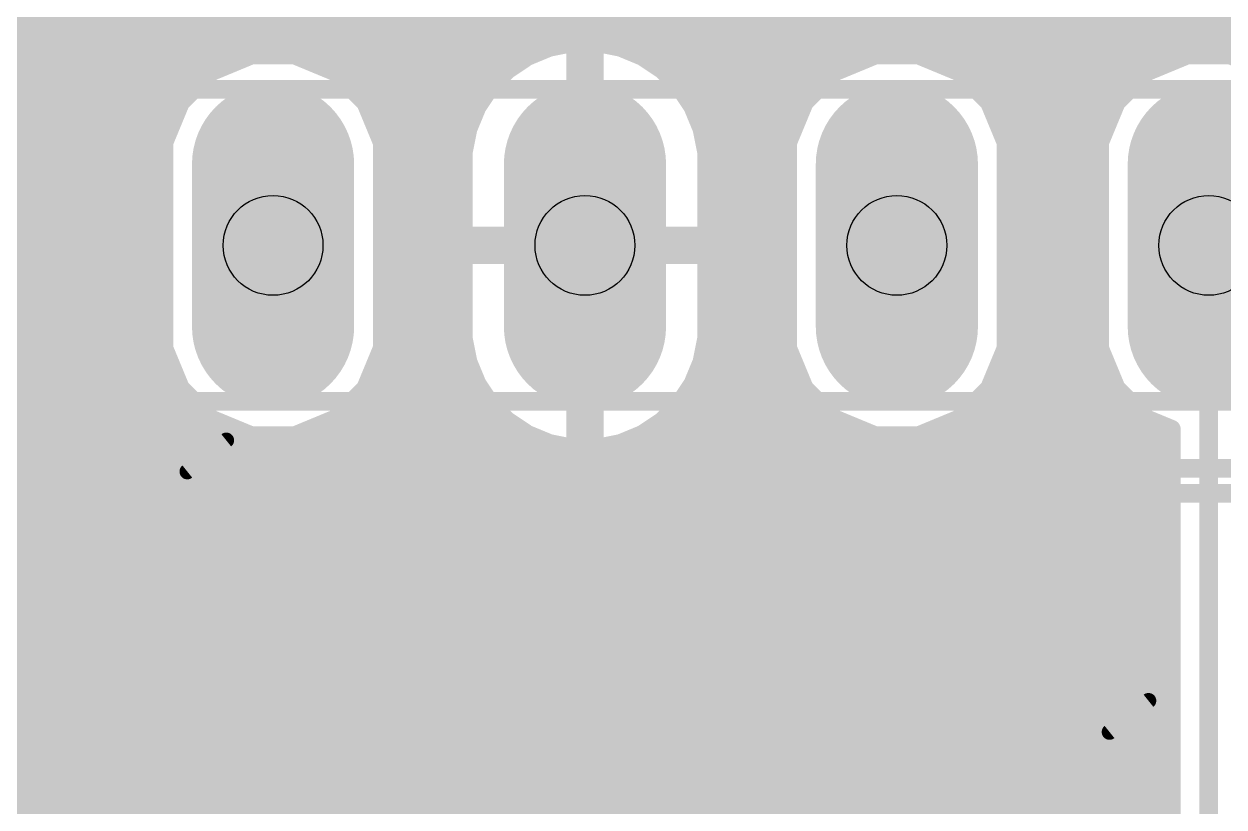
# Model space of a CAD drawing. Extents: x -0.1 to 57, y -0.1 to 41.
# Drawn here: x 7.69 to 17.46, y 6.43 to 12.8 of the extents above; entities that cross this region are included whole.
import ezdxf

# ---------------------------------------------------------------- set-up
doc = ezdxf.new("R2010")
doc.units = 0
for name, color, linetype in [('16', 175, 'CONTINUOUS'), ('17', 82, 'CONTINUOUS'), ('21', 253, 'CONTINUOUS'), ('44', 253, 'CONTINUOUS')]:
    doc.layers.add(name, color=color, linetype=linetype)

# ---------------------------------------------------------------- blocks, each defined once
blk = doc.blocks.new('LONGP100')
at = {"const_width": 1}
blk.add_lwpolyline([(-0.5, 0), (0.5, 0)], dxfattribs=at)
at = {"const_width": 0.5}
for points in [[(-0.5, 0.25, 1), (-0.5, -0.25)], [(0.5, -0.25, 1), (0.5, 0.25)]]:
    blk.add_lwpolyline(points, format="xyb", dxfattribs=at)

msp = doc.modelspace()

# ---------------------------------------------------------------- linework, layer by layer
at = {"layer": '16', "const_width": 0.1524}
for points in [[(2.8048, 12.8016), (37.3552, 12.8016)], [(2.8048, 12.6492), (12.1534, 12.6492)], [(12.1624, 12.651), (11.971, 12.6129)], [(12.1838, 12.651), (12.1624, 12.651)], [(12.1838, 11.0762), (12.1838, 12.651)], [(12.1838, 12.6492), (12.3362, 12.6492)], [(12.3576, 12.651), (12.3362, 12.651)], [(12.3362, 12.651), (12.3362, 11.0762)], [(12.5489, 12.6129), (12.3576, 12.651)], [(12.3666, 12.6492), (29.9334, 12.6492)], [(9.5432, 12.5494), (9.2164, 12.4141)], [(9.8968, 12.5494), (9.5432, 12.5494)], [(10.2236, 12.4141), (9.8968, 12.5494)], [(11.7908, 12.5383), (11.6285, 12.4298)], [(11.971, 12.6129), (11.7908, 12.5383)], [(12.7292, 12.5383), (12.5489, 12.6129)], [(12.8915, 12.4298), (12.7292, 12.5383)], [(14.6232, 12.5494), (14.2964, 12.4141)], [(14.9768, 12.5494), (14.6232, 12.5494)], [(15.3036, 12.4141), (14.9768, 12.5494)], [(17.1632, 12.5494), (16.8364, 12.4141)], [(17.5168, 12.5494), (17.1632, 12.5494)], [(17.8436, 12.4141), (17.5168, 12.5494)], [(2.8048, 12.4968), (9.4162, 12.4968)], [(10.0238, 12.4968), (11.7287, 12.4968)], [(12.1838, 12.4968), (12.3362, 12.4968)], [(12.7913, 12.4968), (14.4962, 12.4968)], [(15.1038, 12.4968), (17.0362, 12.4968)], [(2.8048, 12.3444), (9.1468, 12.3444)], [(9.2164, 12.4141), (8.9663, 12.164)], [(10.4737, 12.164), (10.2236, 12.4141)], [(10.2932, 12.3444), (11.5431, 12.3444)], [(11.6285, 12.4298), (11.4906, 12.2919)], [(12.1838, 12.3444), (12.3362, 12.3444)], [(13.0294, 12.2919), (12.8915, 12.4298)], [(12.9769, 12.3444), (14.2268, 12.3444)], [(14.2964, 12.4141), (14.0463, 12.164)], [(15.5537, 12.164), (15.3036, 12.4141)], [(15.3732, 12.3444), (16.7668, 12.3444)], [(16.8364, 12.4141), (16.5863, 12.164)], [(11.4906, 12.2919), (11.3821, 12.1296)], [(13.1379, 12.1296), (13.0294, 12.2919)], [(2.8048, 12.192), (8.9944, 12.192)], [(8.9663, 12.164), (8.831, 11.8372)], [(10.4456, 12.192), (11.4238, 12.192)], [(10.609, 11.8372), (10.4737, 12.164)], [(12.1838, 12.192), (12.3362, 12.192)], [(13.0962, 12.192), (14.0744, 12.192)], [(14.0463, 12.164), (13.911, 11.8372)], [(15.5256, 12.192), (16.6144, 12.192)], [(15.689, 11.8372), (15.5537, 12.164)], [(16.5863, 12.164), (16.451, 11.8372)], [(11.3821, 12.1296), (11.3075, 11.9493)], [(13.2125, 11.9493), (13.1379, 12.1296)], [(2.8048, 12.0396), (8.9148, 12.0396)], [(10.5252, 12.0396), (11.3449, 12.0396)], [(11.3075, 11.9493), (11.2694, 11.758)], [(12.1838, 12.0396), (12.3362, 12.0396)], [(13.1751, 12.0396), (13.9948, 12.0396)], [(13.2506, 11.758), (13.2125, 11.9493)], [(15.6052, 12.0396), (16.5348, 12.0396)], [(2.8048, 11.8872), (8.8517, 11.8872)], [(10.5883, 11.8872), (11.2951, 11.8872)], [(12.1838, 11.8872), (12.3362, 11.8872)], [(13.2249, 11.8872), (13.9317, 11.8872)], [(15.6683, 11.8872), (16.4717, 11.8872)], [(8.831, 11.8372), (8.831, 10.1628)], [(10.609, 10.1628), (10.609, 11.8372)], [(11.2694, 11.758), (11.2694, 11.0762)], [(13.2506, 11.0762), (13.2506, 11.758)], [(13.911, 11.8372), (13.911, 10.1628)], [(15.689, 10.1628), (15.689, 11.8372)], [(16.451, 11.8372), (16.451, 10.1628)], [(2.8048, 11.7348), (8.831, 11.7348)], [(10.609, 11.7348), (11.2694, 11.7348)], [(12.1838, 11.7348), (12.3362, 11.7348)], [(13.2506, 11.7348), (13.911, 11.7348)], [(15.689, 11.7348), (16.451, 11.7348)], [(2.8048, 11.5824), (8.831, 11.5824)], [(10.609, 11.5824), (11.2694, 11.5824)], [(12.1838, 11.5824), (12.3362, 11.5824)], [(13.2506, 11.5824), (13.911, 11.5824)], [(15.689, 11.5824), (16.451, 11.5824)], [(2.8048, 11.43), (8.831, 11.43)], [(10.609, 11.43), (11.2694, 11.43)], [(12.1838, 11.43), (12.3362, 11.43)], [(13.2506, 11.43), (13.911, 11.43)], [(15.689, 11.43), (16.451, 11.43)], [(2.8048, 11.2776), (8.831, 11.2776)], [(10.609, 11.2776), (11.2694, 11.2776)], [(12.1838, 11.2776), (12.3362, 11.2776)], [(13.2506, 11.2776), (13.911, 11.2776)], [(15.689, 11.2776), (16.451, 11.2776)], [(2.8048, 11.1252), (8.831, 11.1252)], [(10.609, 11.1252), (11.2694, 11.1252)], [(11.2694, 11.0762), (12.1838, 11.0762)], [(12.1838, 11.1252), (12.3362, 11.1252)], [(12.3362, 11.0762), (12.1838, 11.0762)], [(12.1838, 11.0762), (12.1838, 10.9238)], [(12.3362, 10.9238), (12.3362, 11.0762)], [(12.3362, 11.0762), (13.2506, 11.0762)], [(13.2506, 11.1252), (13.911, 11.1252)], [(15.689, 11.1252), (16.451, 11.1252)], [(2.8048, 10.9728), (8.831, 10.9728)], [(10.609, 10.9728), (12.1838, 10.9728)], [(12.3362, 10.9728), (13.911, 10.9728)], [(15.689, 10.9728), (16.451, 10.9728)], [(17.34, 5.3406), (17.34, 11)], [(12.1838, 10.9238), (11.2694, 10.9238)], [(11.2694, 10.9238), (11.2694, 10.242)], [(12.1838, 9.349), (12.1838, 10.9238)], [(12.1838, 10.9238), (12.3362, 10.9238)], [(12.3362, 10.9238), (12.3362, 9.349)], [(13.2506, 10.9238), (12.3362, 10.9238)], [(13.2506, 10.242), (13.2506, 10.9238)], [(2.8048, 10.8204), (8.831, 10.8204)], [(10.609, 10.8204), (11.2694, 10.8204)], [(12.1838, 10.8204), (12.3362, 10.8204)], [(13.2506, 10.8204), (13.911, 10.8204)], [(15.689, 10.8204), (16.451, 10.8204)], [(2.8048, 10.668), (8.831, 10.668)], [(10.609, 10.668), (11.2694, 10.668)], [(12.1838, 10.668), (12.3362, 10.668)], [(13.2506, 10.668), (13.911, 10.668)], [(15.689, 10.668), (16.451, 10.668)], [(2.8048, 10.5156), (8.831, 10.5156)], [(10.609, 10.5156), (11.2694, 10.5156)], [(12.1838, 10.5156), (12.3362, 10.5156)], [(13.2506, 10.5156), (13.911, 10.5156)], [(15.689, 10.5156), (16.451, 10.5156)], [(2.8048, 10.3632), (8.831, 10.3632)], [(10.609, 10.3632), (11.2694, 10.3632)], [(12.1838, 10.3632), (12.3362, 10.3632)], [(13.2506, 10.3632), (13.911, 10.3632)], [(15.689, 10.3632), (16.451, 10.3632)], [(2.8048, 10.2108), (8.831, 10.2108)], [(10.609, 10.2108), (11.2756, 10.2108)], [(11.2694, 10.242), (11.3075, 10.0507)], [(12.1838, 10.2108), (12.3362, 10.2108)], [(13.2125, 10.0507), (13.2506, 10.242)], [(13.2444, 10.2108), (13.911, 10.2108)], [(15.689, 10.2108), (16.451, 10.2108)], [(8.831, 10.1628), (8.9663, 9.836)], [(10.4737, 9.836), (10.609, 10.1628)], [(13.911, 10.1628), (14.0463, 9.836)], [(15.5537, 9.836), (15.689, 10.1628)], [(16.451, 10.1628), (16.5863, 9.836)], [(2.8048, 10.0584), (8.8742, 10.0584)], [(10.5658, 10.0584), (11.3059, 10.0584)], [(11.3075, 10.0507), (11.3821, 9.8704)], [(12.1838, 10.0584), (12.3362, 10.0584)], [(13.1379, 9.8704), (13.2125, 10.0507)], [(13.2141, 10.0584), (13.9542, 10.0584)], [(15.6458, 10.0584), (16.4942, 10.0584)], [(2.8048, 9.906), (8.9374, 9.906)], [(10.5026, 9.906), (11.3674, 9.906)], [(12.1838, 9.906), (12.3362, 9.906)], [(13.1526, 9.906), (14.0174, 9.906)], [(15.5826, 9.906), (16.5574, 9.906)], [(8.9663, 9.836), (9.2164, 9.5859)], [(10.2236, 9.5859), (10.4737, 9.836)], [(11.3821, 9.8704), (11.4906, 9.7081)], [(13.0294, 9.7081), (13.1379, 9.8704)], [(14.0463, 9.836), (14.2964, 9.5859)], [(15.3036, 9.5859), (15.5537, 9.836)], [(16.5863, 9.836), (16.8364, 9.5859)], [(2.8048, 9.7536), (9.0488, 9.7536)], [(10.3912, 9.7536), (11.4602, 9.7536)], [(11.4906, 9.7081), (11.6285, 9.5701)], [(12.1838, 9.7536), (12.3362, 9.7536)], [(12.8915, 9.5701), (13.0294, 9.7081)], [(13.0598, 9.7536), (14.1288, 9.7536)], [(15.4712, 9.7536), (16.6688, 9.7536)], [(2.8048, 9.6012), (9.2012, 9.6012)], [(10.2388, 9.6012), (11.5975, 9.6012)], [(12.1838, 9.6012), (12.3362, 9.6012)], [(12.9225, 9.6012), (14.2812, 9.6012)], [(15.3188, 9.6012), (16.8212, 9.6012)], [(9.2164, 9.5859), (9.5432, 9.4506)], [(9.8968, 9.4506), (10.2236, 9.5859)], [(11.6285, 9.5701), (11.7908, 9.4617)], [(12.7292, 9.4617), (12.8915, 9.5701)], [(14.2964, 9.5859), (14.6232, 9.4506)], [(14.9768, 9.4506), (15.3036, 9.5859)], [(16.8364, 9.5859), (17.0352, 9.5036)], [(17.0352, 9.5036), (17.0352, 5.2143)], [(2.8048, 9.4488), (11.822, 9.4488)], [(9.5432, 9.4506), (9.8968, 9.4506)], [(11.7908, 9.4617), (11.971, 9.3871)], [(12.1838, 9.4488), (12.3362, 9.4488)], [(12.5489, 9.3871), (12.7292, 9.4617)], [(12.698, 9.4488), (17.0352, 9.4488)], [(14.6232, 9.4506), (14.9768, 9.4506)], [(11.971, 9.3871), (12.1624, 9.349)], [(12.1624, 9.349), (12.1838, 9.349)], [(12.3362, 9.349), (12.3576, 9.349)], [(12.3576, 9.349), (12.5489, 9.3871)], [(2.8048, 9.2964), (17.0352, 9.2964)], [(2.8048, 9.144), (17.0352, 9.144)], [(2.8048, 8.9916), (17.0352, 8.9916)], [(2.8048, 8.8392), (17.0352, 8.8392)], [(2.8048, 8.6868), (17.0352, 8.6868)], [(2.8048, 8.5344), (17.0352, 8.5344)], [(2.8048, 8.382), (17.0352, 8.382)], [(2.8048, 8.2296), (17.0352, 8.2296)], [(2.8048, 8.0772), (17.0352, 8.0772)], [(2.8048, 7.9248), (17.0352, 7.9248)], [(2.8048, 7.7724), (17.0352, 7.7724)], [(2.8048, 7.62), (17.0352, 7.62)], [(2.8048, 7.4676), (17.0352, 7.4676)], [(2.8048, 7.3152), (17.0352, 7.3152)], [(2.8048, 7.1628), (17.0352, 7.1628)], [(2.8048, 7.0104), (17.0352, 7.0104)], [(2.8048, 6.858), (17.0352, 6.858)], [(2.8048, 6.7056), (17.0352, 6.7056)], [(2.8048, 6.5532), (17.0352, 6.5532)], [(2.8048, 6.4008), (17.0352, 6.4008)]]:
    msp.add_lwpolyline(points, dxfattribs=at)
at = {"layer": '16', "const_width": 0.0762}
for points in [[(12.1624, 12.6891, 1), (12.1624, 12.6129)], [(12.2219, 12.651, 1), (12.1457, 12.651)], [(12.1838, 12.6873, 1), (12.1838, 12.6111)], [(12.1534, 12.6111, 1), (12.1534, 12.6873)], [(12.1699, 12.6136, 1), (12.155, 12.6884)], [(12.1838, 12.6129, 1), (12.1838, 12.6891)], [(12.3362, 12.6891, 1), (12.3362, 12.6129)], [(12.3743, 12.651, 1), (12.2981, 12.651)], [(12.365, 12.6884, 1), (12.3501, 12.6136)], [(12.3666, 12.6873, 1), (12.3666, 12.6111)], [(12.3362, 12.6111, 1), (12.3362, 12.6873)], [(12.3576, 12.6129, 1), (12.3576, 12.6891)], [(9.5432, 12.5875, 1), (9.5432, 12.5113)], [(9.5577, 12.5142, 1), (9.5286, 12.5846)], [(9.9114, 12.5846, 1), (9.8823, 12.5142)], [(9.8968, 12.5113, 1), (9.8968, 12.5875)], [(11.7762, 12.5735, 1), (11.8054, 12.5031)], [(11.8119, 12.5066, 1), (11.7696, 12.5699)], [(11.9636, 12.6503, 1), (11.9785, 12.5756)], [(11.9856, 12.5777, 1), (11.9565, 12.6481)], [(12.5635, 12.6481, 1), (12.5344, 12.5777)], [(12.5415, 12.5756, 1), (12.5564, 12.6503)], [(12.7504, 12.5699, 1), (12.7081, 12.5066)], [(12.7146, 12.5031, 1), (12.7438, 12.5735)], [(14.6232, 12.5875, 1), (14.6232, 12.5113)], [(14.6377, 12.5142, 1), (14.6086, 12.5846)], [(14.9914, 12.5846, 1), (14.9623, 12.5142)], [(14.9768, 12.5113, 1), (14.9768, 12.5875)], [(17.1632, 12.5875, 1), (17.1632, 12.5113)], [(17.1777, 12.5142, 1), (17.1486, 12.5846)], [(17.5314, 12.5846, 1), (17.5023, 12.5142)], [(9.4162, 12.4587, 1), (9.4162, 12.5349)], [(10.0238, 12.5349, 1), (10.0238, 12.4587)], [(11.7287, 12.4587, 1), (11.7287, 12.5349)], [(12.1838, 12.5349, 1), (12.1838, 12.4587)], [(12.3362, 12.4587, 1), (12.3362, 12.5349)], [(12.7913, 12.5349, 1), (12.7913, 12.4587)], [(14.4962, 12.4587, 1), (14.4962, 12.5349)], [(15.1038, 12.5349, 1), (15.1038, 12.4587)], [(17.0362, 12.4587, 1), (17.0362, 12.5349)], [(9.1468, 12.3063, 1), (9.1468, 12.3825)], [(9.2018, 12.4493, 1), (9.231, 12.3789)], [(9.2434, 12.3871, 1), (9.1895, 12.441)], [(10.2505, 12.441, 1), (10.1966, 12.3871)], [(10.209, 12.3789, 1), (10.2382, 12.4493)], [(10.2932, 12.3825, 1), (10.2932, 12.3063)], [(11.5431, 12.3063, 1), (11.5431, 12.3825)], [(11.6074, 12.4615, 1), (11.6497, 12.3982)], [(11.6555, 12.4029, 1), (11.6016, 12.4568)], [(12.1838, 12.3825, 1), (12.1838, 12.3063)], [(12.3362, 12.3063, 1), (12.3362, 12.3825)], [(12.9184, 12.4568, 1), (12.8645, 12.4029)], [(12.8703, 12.3982, 1), (12.9126, 12.4615)], [(12.9769, 12.3825, 1), (12.9769, 12.3063)], [(14.2268, 12.3063, 1), (14.2268, 12.3825)], [(14.2818, 12.4493, 1), (14.311, 12.3789)], [(14.3234, 12.3871, 1), (14.2695, 12.441)], [(15.3305, 12.441, 1), (15.2766, 12.3871)], [(15.289, 12.3789, 1), (15.3182, 12.4493)], [(15.3732, 12.3825, 1), (15.3732, 12.3063)], [(16.7668, 12.3063, 1), (16.7668, 12.3825)], [(16.8218, 12.4493, 1), (16.851, 12.3789)], [(16.8634, 12.3871, 1), (16.8095, 12.441)], [(11.4636, 12.3188, 1), (11.5175, 12.2649)], [(11.5222, 12.2707, 1), (11.4589, 12.313)], [(13.0611, 12.313, 1), (12.9978, 12.2707)], [(13.0025, 12.2649, 1), (13.0564, 12.3188)], [(8.9394, 12.1909, 1), (8.9933, 12.137)], [(9.0015, 12.1494, 1), (8.9311, 12.1786)], [(8.9944, 12.1539, 1), (8.9944, 12.2301)], [(10.4456, 12.2301, 1), (10.4456, 12.1539)], [(10.5089, 12.1786, 1), (10.4385, 12.1494)], [(10.4467, 12.137, 1), (10.5006, 12.1909)], [(11.4238, 12.1539, 1), (11.4238, 12.2301)], [(12.1838, 12.2301, 1), (12.1838, 12.1539)], [(12.3362, 12.1539, 1), (12.3362, 12.2301)], [(13.0962, 12.2301, 1), (13.0962, 12.1539)], [(14.0194, 12.1909, 1), (14.0733, 12.137)], [(14.0815, 12.1494, 1), (14.0111, 12.1786)], [(14.0744, 12.1539, 1), (14.0744, 12.2301)], [(15.5256, 12.2301, 1), (15.5256, 12.1539)], [(15.5889, 12.1786, 1), (15.5185, 12.1494)], [(15.5267, 12.137, 1), (15.5806, 12.1909)], [(16.5594, 12.1909, 1), (16.6133, 12.137)], [(16.6215, 12.1494, 1), (16.5511, 12.1786)], [(16.6144, 12.1539, 1), (16.6144, 12.2301)], [(11.3505, 12.1508, 1), (11.4138, 12.1085)], [(11.4173, 12.115, 1), (11.3469, 12.1442)], [(13.1731, 12.1442, 1), (13.1027, 12.115)], [(13.1062, 12.1085, 1), (13.1695, 12.1508)], [(8.9148, 12.0015, 1), (8.9148, 12.0777)], [(10.5252, 12.0777, 1), (10.5252, 12.0015)], [(11.3448, 11.9419, 1), (11.2701, 11.9568)], [(11.3449, 12.0015, 1), (11.3449, 12.0777)], [(12.1838, 12.0777, 1), (12.1838, 12.0015)], [(12.3362, 12.0015, 1), (12.3362, 12.0777)], [(13.1751, 12.0777, 1), (13.1751, 12.0015)], [(13.2499, 11.9568, 1), (13.1752, 11.9419)], [(13.9948, 12.0015, 1), (13.9948, 12.0777)], [(15.6052, 12.0777, 1), (15.6052, 12.0015)], [(16.5348, 12.0015, 1), (16.5348, 12.0777)], [(8.8517, 11.8491, 1), (8.8517, 11.9253)], [(10.5883, 11.9253, 1), (10.5883, 11.8491)], [(11.2723, 11.9639, 1), (11.3427, 11.9348)], [(11.2951, 11.8491, 1), (11.2951, 11.9253)], [(12.1838, 11.9253, 1), (12.1838, 11.8491)], [(12.3362, 11.8491, 1), (12.3362, 11.9253)], [(13.1773, 11.9348, 1), (13.2477, 11.9639)], [(13.2249, 11.9253, 1), (13.2249, 11.8491)], [(13.9317, 11.8491, 1), (13.9317, 11.9253)], [(15.6683, 11.9253, 1), (15.6683, 11.8491)], [(16.4717, 11.8491, 1), (16.4717, 11.9253)], [(8.8691, 11.8372, 1), (8.7929, 11.8372)], [(8.7958, 11.8518, 1), (8.8662, 11.8227)], [(10.6471, 11.8372, 1), (10.5709, 11.8372)], [(10.5738, 11.8227, 1), (10.6442, 11.8518)], [(11.3075, 11.758, 1), (11.2313, 11.758)], [(13.2887, 11.758, 1), (13.2125, 11.758)], [(13.9491, 11.8372, 1), (13.8729, 11.8372)], [(13.8758, 11.8518, 1), (13.9462, 11.8227)], [(15.7271, 11.8372, 1), (15.6509, 11.8372)], [(15.6538, 11.8227, 1), (15.7242, 11.8518)], [(16.4891, 11.8372, 1), (16.4129, 11.8372)], [(16.4158, 11.8518, 1), (16.4862, 11.8227)], [(8.831, 11.6967, 1), (8.831, 11.7729)], [(10.609, 11.7729, 1), (10.609, 11.6967)], [(11.232, 11.7654, 1), (11.3068, 11.7505)], [(11.2694, 11.6967, 1), (11.2694, 11.7729)], [(12.1838, 11.7729, 1), (12.1838, 11.6967)], [(12.3362, 11.6967, 1), (12.3362, 11.7729)], [(13.2506, 11.7729, 1), (13.2506, 11.6967)], [(13.2132, 11.7505, 1), (13.288, 11.7654)], [(13.911, 11.6967, 1), (13.911, 11.7729)], [(15.689, 11.7729, 1), (15.689, 11.6967)], [(16.451, 11.6967, 1), (16.451, 11.7729)], [(8.831, 11.5443, 1), (8.831, 11.6205)], [(10.609, 11.6205, 1), (10.609, 11.5443)], [(11.2694, 11.5443, 1), (11.2694, 11.6205)], [(12.1838, 11.6205, 1), (12.1838, 11.5443)], [(12.3362, 11.5443, 1), (12.3362, 11.6205)], [(13.2506, 11.6205, 1), (13.2506, 11.5443)], [(13.911, 11.5443, 1), (13.911, 11.6205)], [(15.689, 11.6205, 1), (15.689, 11.5443)], [(16.451, 11.5443, 1), (16.451, 11.6205)], [(8.831, 11.3919, 1), (8.831, 11.4681)], [(10.609, 11.4681, 1), (10.609, 11.3919)], [(11.2694, 11.3919, 1), (11.2694, 11.4681)], [(12.1838, 11.4681, 1), (12.1838, 11.3919)], [(12.3362, 11.3919, 1), (12.3362, 11.4681)], [(13.2506, 11.4681, 1), (13.2506, 11.3919)], [(13.911, 11.3919, 1), (13.911, 11.4681)], [(15.689, 11.4681, 1), (15.689, 11.3919)], [(16.451, 11.3919, 1), (16.451, 11.4681)], [(8.831, 11.2395, 1), (8.831, 11.3157)], [(10.609, 11.3157, 1), (10.609, 11.2395)], [(11.2694, 11.2395, 1), (11.2694, 11.3157)], [(12.1838, 11.3157, 1), (12.1838, 11.2395)], [(12.3362, 11.2395, 1), (12.3362, 11.3157)], [(13.2506, 11.3157, 1), (13.2506, 11.2395)], [(13.911, 11.2395, 1), (13.911, 11.3157)], [(15.689, 11.3157, 1), (15.689, 11.2395)], [(16.451, 11.2395, 1), (16.451, 11.3157)], [(8.831, 11.0871, 1), (8.831, 11.1633)], [(10.609, 11.1633, 1), (10.609, 11.0871)], [(11.2694, 11.1143, 1), (11.2694, 11.0381)], [(11.2694, 11.0871, 1), (11.2694, 11.1633)], [(12.1838, 11.1633, 1), (12.1838, 11.0871)], [(12.1838, 11.1143, 1), (12.1838, 11.0381)], [(12.2219, 11.0762, 1), (12.1457, 11.0762)], [(12.1838, 11.0381, 1), (12.1838, 11.1143)], [(12.3743, 11.0762, 1), (12.2981, 11.0762)], [(12.3362, 11.1143, 1), (12.3362, 11.0381)], [(12.3362, 11.0871, 1), (12.3362, 11.1633)], [(12.3362, 11.0381, 1), (12.3362, 11.1143)], [(13.2506, 11.1633, 1), (13.2506, 11.0871)], [(13.2506, 11.0381, 1), (13.2506, 11.1143)], [(13.911, 11.0871, 1), (13.911, 11.1633)], [(15.689, 11.1633, 1), (15.689, 11.0871)], [(16.451, 11.0871, 1), (16.451, 11.1633)], [(8.831, 10.9347, 1), (8.831, 11.0109)], [(10.609, 11.0109, 1), (10.609, 10.9347)], [(11.2313, 11.0762, 1), (11.3075, 11.0762)], [(12.1457, 11.0762, 1), (12.2219, 11.0762)], [(12.1838, 10.9347, 1), (12.1838, 11.0109)], [(12.2981, 11.0762, 1), (12.3743, 11.0762)], [(12.3362, 11.0109, 1), (12.3362, 10.9347)], [(13.2125, 11.0762, 1), (13.2887, 11.0762)], [(13.911, 10.9347, 1), (13.911, 11.0109)], [(15.689, 11.0109, 1), (15.689, 10.9347)], [(16.451, 10.9347, 1), (16.451, 11.0109)], [(17.3781, 11, 1), (17.3019, 11)], [(11.2694, 10.9619, 1), (11.2694, 10.8857)], [(11.3075, 10.9238, 1), (11.2313, 10.9238)], [(12.2219, 10.9238, 1), (12.1457, 10.9238)], [(12.1838, 10.9619, 1), (12.1838, 10.8857)], [(12.1457, 10.9238, 1), (12.2219, 10.9238)], [(12.1838, 10.8857, 1), (12.1838, 10.9619)], [(12.3743, 10.9238, 1), (12.2981, 10.9238)], [(12.3362, 10.9619, 1), (12.3362, 10.8857)], [(12.2981, 10.9238, 1), (12.3743, 10.9238)], [(12.3362, 10.8857, 1), (12.3362, 10.9619)], [(13.2887, 10.9238, 1), (13.2125, 10.9238)], [(13.2506, 10.8857, 1), (13.2506, 10.9619)], [(8.831, 10.7823, 1), (8.831, 10.8585)], [(10.609, 10.8585, 1), (10.609, 10.7823)], [(11.2694, 10.7823, 1), (11.2694, 10.8585)], [(12.1838, 10.8585, 1), (12.1838, 10.7823)], [(12.3362, 10.7823, 1), (12.3362, 10.8585)], [(13.2506, 10.8585, 1), (13.2506, 10.7823)], [(13.911, 10.7823, 1), (13.911, 10.8585)], [(15.689, 10.8585, 1), (15.689, 10.7823)], [(16.451, 10.7823, 1), (16.451, 10.8585)], [(8.831, 10.6299, 1), (8.831, 10.7061)], [(10.609, 10.7061, 1), (10.609, 10.6299)], [(11.2694, 10.6299, 1), (11.2694, 10.7061)], [(12.1838, 10.7061, 1), (12.1838, 10.6299)], [(12.3362, 10.6299, 1), (12.3362, 10.7061)], [(13.2506, 10.7061, 1), (13.2506, 10.6299)], [(13.911, 10.6299, 1), (13.911, 10.7061)], [(15.689, 10.7061, 1), (15.689, 10.6299)], [(16.451, 10.6299, 1), (16.451, 10.7061)], [(8.831, 10.4775, 1), (8.831, 10.5537)], [(10.609, 10.5537, 1), (10.609, 10.4775)], [(11.2694, 10.4775, 1), (11.2694, 10.5537)], [(12.1838, 10.5537, 1), (12.1838, 10.4775)], [(12.3362, 10.4775, 1), (12.3362, 10.5537)], [(13.2506, 10.5537, 1), (13.2506, 10.4775)], [(13.911, 10.4775, 1), (13.911, 10.5537)], [(15.689, 10.5537, 1), (15.689, 10.4775)], [(16.451, 10.4775, 1), (16.451, 10.5537)], [(8.831, 10.3251, 1), (8.831, 10.4013)], [(10.609, 10.4013, 1), (10.609, 10.3251)], [(11.2694, 10.3251, 1), (11.2694, 10.4013)], [(12.1838, 10.4013, 1), (12.1838, 10.3251)], [(12.3362, 10.3251, 1), (12.3362, 10.4013)], [(13.2506, 10.4013, 1), (13.2506, 10.3251)], [(13.911, 10.3251, 1), (13.911, 10.4013)], [(15.689, 10.4013, 1), (15.689, 10.3251)], [(16.451, 10.3251, 1), (16.451, 10.4013)], [(8.831, 10.1727, 1), (8.831, 10.2489)], [(10.609, 10.2489, 1), (10.609, 10.1727)], [(11.3068, 10.2495, 1), (11.232, 10.2346)], [(11.2313, 10.242, 1), (11.3075, 10.242)], [(11.2756, 10.1727, 1), (11.2756, 10.2489)], [(12.1838, 10.2489, 1), (12.1838, 10.1727)], [(12.3362, 10.1727, 1), (12.3362, 10.2489)], [(13.2444, 10.2489, 1), (13.2444, 10.1727)], [(13.2125, 10.242, 1), (13.2887, 10.242)], [(13.288, 10.2346, 1), (13.2132, 10.2495)], [(13.911, 10.1727, 1), (13.911, 10.2489)], [(15.689, 10.2489, 1), (15.689, 10.1727)], [(16.451, 10.1727, 1), (16.451, 10.2489)], [(8.8662, 10.1773, 1), (8.7958, 10.1482)], [(8.7929, 10.1628, 1), (8.8691, 10.1628)], [(10.5709, 10.1628, 1), (10.6471, 10.1628)], [(10.6442, 10.1482, 1), (10.5738, 10.1773)], [(13.9462, 10.1773, 1), (13.8758, 10.1482)], [(13.8729, 10.1628, 1), (13.9491, 10.1628)], [(15.6509, 10.1628, 1), (15.7271, 10.1628)], [(15.7242, 10.1482, 1), (15.6538, 10.1773)], [(16.4862, 10.1773, 1), (16.4158, 10.1482)], [(16.4129, 10.1628, 1), (16.4891, 10.1628)], [(8.8742, 10.0203, 1), (8.8742, 10.0965)], [(10.5658, 10.0965, 1), (10.5658, 10.0203)], [(11.3427, 10.0652, 1), (11.2723, 10.0361)], [(11.2701, 10.0432, 1), (11.3448, 10.0581)], [(11.3059, 10.0203, 1), (11.3059, 10.0965)], [(12.1838, 10.0965, 1), (12.1838, 10.0203)], [(12.3362, 10.0203, 1), (12.3362, 10.0965)], [(13.1752, 10.0581, 1), (13.2499, 10.0432)], [(13.2141, 10.0965, 1), (13.2141, 10.0203)], [(13.2477, 10.0361, 1), (13.1773, 10.0652)], [(13.9542, 10.0203, 1), (13.9542, 10.0965)], [(15.6458, 10.0965, 1), (15.6458, 10.0203)], [(16.4942, 10.0203, 1), (16.4942, 10.0965)], [(8.9374, 9.8679, 1), (8.9374, 9.9441)], [(10.5026, 9.9441, 1), (10.5026, 9.8679)], [(11.3674, 9.8679, 1), (11.3674, 9.9441)], [(12.1838, 9.9441, 1), (12.1838, 9.8679)], [(12.3362, 9.8679, 1), (12.3362, 9.9441)], [(13.1526, 9.9441, 1), (13.1526, 9.8679)], [(14.0174, 9.8679, 1), (14.0174, 9.9441)], [(15.5826, 9.9441, 1), (15.5826, 9.8679)], [(16.5574, 9.8679, 1), (16.5574, 9.9441)], [(8.9933, 9.863, 1), (8.9394, 9.8091)], [(8.9311, 9.8214, 1), (9.0015, 9.8506)], [(10.4385, 9.8506, 1), (10.5089, 9.8214)], [(10.5006, 9.8091, 1), (10.4467, 9.863)], [(11.4138, 9.8915, 1), (11.3505, 9.8492)], [(11.3469, 9.8558, 1), (11.4173, 9.885)], [(13.1027, 9.885, 1), (13.1731, 9.8558)], [(13.1695, 9.8492, 1), (13.1062, 9.8915)], [(14.0733, 9.863, 1), (14.0194, 9.8091)], [(14.0111, 9.8214, 1), (14.0815, 9.8506)], [(15.5185, 9.8506, 1), (15.5889, 9.8214)], [(15.5806, 9.8091, 1), (15.5267, 9.863)], [(16.6133, 9.863, 1), (16.5594, 9.8091)], [(16.5511, 9.8214, 1), (16.6215, 9.8506)], [(9.0488, 9.7155, 1), (9.0488, 9.7917)], [(10.3912, 9.7917, 1), (10.3912, 9.7155)], [(11.5175, 9.7351, 1), (11.4636, 9.6812)], [(11.4602, 9.7155, 1), (11.4602, 9.7917)], [(12.1838, 9.7917, 1), (12.1838, 9.7155)], [(12.3362, 9.7155, 1), (12.3362, 9.7917)], [(13.0564, 9.6812, 1), (13.0025, 9.7351)], [(13.0598, 9.7917, 1), (13.0598, 9.7155)], [(14.1288, 9.7155, 1), (14.1288, 9.7917)], [(15.4712, 9.7917, 1), (15.4712, 9.7155)], [(16.6688, 9.7155, 1), (16.6688, 9.7917)], [(9.2012, 9.5631, 1), (9.2012, 9.6393)], [(10.2388, 9.6393, 1), (10.2388, 9.5631)], [(11.4589, 9.687, 1), (11.5222, 9.7293)], [(11.5975, 9.5631, 1), (11.5975, 9.6393)], [(12.1838, 9.6393, 1), (12.1838, 9.5631)], [(12.3362, 9.5631, 1), (12.3362, 9.6393)], [(12.9225, 9.6393, 1), (12.9225, 9.5631)], [(12.9978, 9.7293, 1), (13.0611, 9.687)], [(14.2812, 9.5631, 1), (14.2812, 9.6393)], [(15.3188, 9.6393, 1), (15.3188, 9.5631)], [(16.8212, 9.5631, 1), (16.8212, 9.6393)], [(9.231, 9.6211, 1), (9.2018, 9.5507)], [(9.1895, 9.559, 1), (9.2434, 9.6129)], [(10.1966, 9.6129, 1), (10.2505, 9.559)], [(10.2382, 9.5507, 1), (10.209, 9.6211)], [(11.6497, 9.6018, 1), (11.6074, 9.5385)], [(11.6016, 9.5432, 1), (11.6555, 9.5971)], [(12.8645, 9.5971, 1), (12.9184, 9.5432)], [(12.9126, 9.5385, 1), (12.8703, 9.6018)], [(14.311, 9.6211, 1), (14.2818, 9.5507)], [(14.2695, 9.559, 1), (14.3234, 9.6129)], [(15.2766, 9.6129, 1), (15.3305, 9.559)], [(15.3182, 9.5507, 1), (15.289, 9.6211)], [(16.851, 9.6211, 1), (16.8218, 9.5507)], [(16.8095, 9.559, 1), (16.8634, 9.6129)], [(17.0733, 9.5036, 1), (16.9971, 9.5036)], [(17.0206, 9.4684, 1), (17.0498, 9.5388)], [(9.5432, 9.4887, 1), (9.5432, 9.4125)], [(9.5286, 9.4154, 1), (9.5577, 9.4858)], [(9.8823, 9.4858, 1), (9.9114, 9.4154)], [(9.8968, 9.4125, 1), (9.8968, 9.4887)], [(11.8054, 9.4969, 1), (11.7762, 9.4265)], [(11.7696, 9.4301, 1), (11.8119, 9.4934)], [(11.822, 9.4107, 1), (11.822, 9.4869)], [(12.1838, 9.4869, 1), (12.1838, 9.4107)], [(12.3362, 9.4107, 1), (12.3362, 9.4869)], [(12.698, 9.4869, 1), (12.698, 9.4107)], [(12.7081, 9.4934, 1), (12.7504, 9.4301)], [(12.7438, 9.4265, 1), (12.7146, 9.4969)], [(14.6232, 9.4887, 1), (14.6232, 9.4125)], [(14.6086, 9.4154, 1), (14.6377, 9.4858)], [(14.9623, 9.4858, 1), (14.9914, 9.4154)], [(14.9768, 9.4125, 1), (14.9768, 9.4887)], [(17.0352, 9.4107, 1), (17.0352, 9.4869)], [(11.9785, 9.4244, 1), (11.9636, 9.3497)], [(11.9565, 9.3519, 1), (11.9856, 9.4223)], [(12.1624, 9.3871, 1), (12.1624, 9.3109)], [(12.1457, 9.349, 1), (12.2219, 9.349)], [(12.155, 9.3116, 1), (12.1699, 9.3864)], [(12.1838, 9.3109, 1), (12.1838, 9.3871)], [(12.3362, 9.3871, 1), (12.3362, 9.3109)], [(12.2981, 9.349, 1), (12.3743, 9.349)], [(12.3501, 9.3864, 1), (12.365, 9.3116)], [(12.3576, 9.3109, 1), (12.3576, 9.3871)], [(12.5344, 9.4223, 1), (12.5635, 9.3519)], [(12.5564, 9.3497, 1), (12.5415, 9.4244)], [(17.0352, 9.2583, 1), (17.0352, 9.3345)], [(17.0352, 9.1059, 1), (17.0352, 9.1821)], [(17.0352, 8.9535, 1), (17.0352, 9.0297)], [(17.0352, 8.8011, 1), (17.0352, 8.8773)], [(17.0352, 8.6487, 1), (17.0352, 8.7249)], [(17.0352, 8.4963, 1), (17.0352, 8.5725)], [(17.0352, 8.3439, 1), (17.0352, 8.4201)], [(17.0352, 8.1915, 1), (17.0352, 8.2677)], [(17.0352, 8.0391, 1), (17.0352, 8.1153)], [(17.0352, 7.8867, 1), (17.0352, 7.9629)], [(17.0352, 7.7343, 1), (17.0352, 7.8105)], [(17.0352, 7.5819, 1), (17.0352, 7.6581)], [(17.0352, 7.4295, 1), (17.0352, 7.5057)], [(17.0352, 7.2771, 1), (17.0352, 7.3533)], [(17.0352, 7.1247, 1), (17.0352, 7.2009)], [(17.0352, 6.9723, 1), (17.0352, 7.0485)], [(17.0352, 6.8199, 1), (17.0352, 6.8961)], [(17.0352, 6.6675, 1), (17.0352, 6.7437)], [(17.0352, 6.5151, 1), (17.0352, 6.5913)], [(17.0352, 6.3627, 1), (17.0352, 6.4389)]]:
    msp.add_lwpolyline(points, format="xyb", dxfattribs=at)
at = {"layer": '21'}
for points, const_width in [([(8.45, 12.27), (8.45, 9.73)], 0.1524), ([(10.736, 12.27), (8.45, 12.27)], 0.1524), ([(10.99, 12.016), (10.736, 12.27)], 0.1524), ([(11.244, 12.27), (10.99, 12.016)], 0.1524), ([(13.276, 12.27), (11.244, 12.27)], 0.1524), ([(13.53, 12.016), (13.276, 12.27)], 0.1524), ([(13.784, 12.27), (13.53, 12.016)], 0.1524), ([(15.816, 12.27), (13.784, 12.27)], 0.1524), ([(16.07, 12.016), (15.816, 12.27)], 0.1524), ([(16.324, 12.27), (16.07, 12.016)], 0.1524), ([(18.356, 12.27), (16.324, 12.27)], 0.1524), ([(10.736, 9.73), (10.99, 9.984)], 0.1524), ([(10.99, 9.984), (11.244, 9.73)], 0.1524), ([(13.276, 9.73), (13.53, 9.984)], 0.1524), ([(13.53, 9.984), (13.784, 9.73)], 0.1524), ([(15.816, 9.73), (16.07, 9.984)], 0.1524), ([(16.07, 9.984), (16.324, 9.73)], 0.1524), ([(8.45, 9.73), (10.736, 9.73)], 0.1524), ([(11.244, 9.73), (13.276, 9.73)], 0.1524), ([(13.784, 9.73), (15.816, 9.73)], 0.1524), ([(16.324, 9.73), (18.356, 9.73)], 0.1524), ([(9.0215, 9.1585), (9.339, 9.4125)], 0.127), ([(9.339, 9.4125), (9.339, 8.2695)], 0.127), ([(10.1645, 8.9045), (10.1645, 9.4125)], 0.127), ([(10.1645, 9.4125), (10.7995, 9.4125)], 0.127), ([(9.993, 9.1846), (0.011, 9.1846)], 0.1524), ([(9.993, 9.1846), (9.993, 8.9816)], 0.1524), ([(25.993, 9.1846), (16.011, 9.1846)], 0.1524), ([(16.011, 8.9816), (16.011, 9.1846)], 0.1524), ([(0.011, 8.9816), (9.993, 8.9816)], 0.1524), ([(9.993, 8.9816), (9.993, 2.3776)], 0.1524), ([(16.011, 2.3776), (16.011, 8.9816)], 0.1524), ([(16.011, 8.9816), (25.993, 8.9816)], 0.1524), ([(10.5455, 8.9045), (10.1645, 8.9045)], 0.127), ([(10.7995, 8.5235), (10.7995, 8.6505)], 0.127), ([(9.0215, 8.2695), (9.6565, 8.2695)], 0.127), ([(10.1645, 8.2695), (10.5455, 8.2695)], 0.127), ([(16.5315, 7.0381), (16.849, 7.2921)], 0.127), ([(16.849, 7.2921), (16.849, 6.1491)], 0.127)]:
    msp.add_lwpolyline(points, dxfattribs=dict(at, const_width=const_width))
for points, const_width in [([(8.4881, 12.27, 1), (8.4119, 12.27)], 0.0762), ([(8.45, 12.3081, 1), (8.45, 12.2319)], 0.0762), ([(10.7629, 12.2969, 1), (10.7091, 12.2431)], 0.0762), ([(10.736, 12.2319, 1), (10.736, 12.3081)], 0.0762), ([(11.244, 12.3081, 1), (11.244, 12.2319)], 0.0762), ([(11.2709, 12.2431, 1), (11.2171, 12.2969)], 0.0762), ([(13.3029, 12.2969, 1), (13.2491, 12.2431)], 0.0762), ([(13.276, 12.2319, 1), (13.276, 12.3081)], 0.0762), ([(13.784, 12.3081, 1), (13.784, 12.2319)], 0.0762), ([(13.8109, 12.2431, 1), (13.7571, 12.2969)], 0.0762), ([(15.8429, 12.2969, 1), (15.7891, 12.2431)], 0.0762), ([(15.816, 12.2319, 1), (15.816, 12.3081)], 0.0762), ([(16.324, 12.3081, 1), (16.324, 12.2319)], 0.0762), ([(16.3509, 12.2431, 1), (16.2971, 12.2969)], 0.0762), ([(10.9631, 12.0429, 1), (11.0169, 11.9891)], 0.0762), ([(10.9631, 11.9891, 1), (11.0169, 12.0429)], 0.0762), ([(13.5031, 12.0429, 1), (13.5569, 11.9891)], 0.0762), ([(13.5031, 11.9891, 1), (13.5569, 12.0429)], 0.0762), ([(16.0431, 12.0429, 1), (16.0969, 11.9891)], 0.0762), ([(16.0431, 11.9891, 1), (16.0969, 12.0429)], 0.0762), ([(11.0169, 10.0109, 1), (10.9631, 9.9571)], 0.0762), ([(11.0169, 9.9571, 1), (10.9631, 10.0109)], 0.0762), ([(13.5569, 10.0109, 1), (13.5031, 9.9571)], 0.0762), ([(13.5569, 9.9571, 1), (13.5031, 10.0109)], 0.0762), ([(16.0969, 10.0109, 1), (16.0431, 9.9571)], 0.0762), ([(16.0969, 9.9571, 1), (16.0431, 10.0109)], 0.0762), ([(8.45, 9.7681, 1), (8.45, 9.6919)], 0.0762), ([(10.7091, 9.7569, 1), (10.7629, 9.7031)], 0.0762), ([(10.736, 9.6919, 1), (10.736, 9.7681)], 0.0762), ([(11.244, 9.7681, 1), (11.244, 9.6919)], 0.0762), ([(11.2171, 9.7031, 1), (11.2709, 9.7569)], 0.0762), ([(13.2491, 9.7569, 1), (13.3029, 9.7031)], 0.0762), ([(13.276, 9.6919, 1), (13.276, 9.7681)], 0.0762), ([(13.784, 9.7681, 1), (13.784, 9.6919)], 0.0762), ([(13.7571, 9.7031, 1), (13.8109, 9.7569)], 0.0762), ([(15.7891, 9.7569, 1), (15.8429, 9.7031)], 0.0762), ([(15.816, 9.6919, 1), (15.816, 9.7681)], 0.0762), ([(16.324, 9.7681, 1), (16.324, 9.6919)], 0.0762), ([(16.2971, 9.7031, 1), (16.3509, 9.7569)], 0.0762), ([(8.4119, 9.73, 1), (8.4881, 9.73)], 0.0762), ([(9.3708, 9.4125, 1), (9.3072, 9.4125)], 0.0635), ([(9.3588, 9.3877, 1), (9.3192, 9.4373)], 0.0635), ([(10.1963, 9.4125, 1), (10.1327, 9.4125)], 0.0635), ([(10.1645, 9.4443, 1), (10.1645, 9.3807)], 0.0635), ([(10.7995, 9.3807, 1), (10.7995, 9.4443)], 0.0635), ([(9.0017, 9.1833, 1), (9.0413, 9.1337)], 0.0635), ([(10.0311, 9.1846, 1), (9.9549, 9.1846)], 0.0762), ([(9.993, 9.1465, 1), (9.993, 9.2227)], 0.0762), ([(16.011, 9.2227, 1), (16.011, 9.1465)], 0.0762), ([(16.0491, 9.1846, 1), (15.9729, 9.1846)], 0.0762), ([(10.0311, 8.9816, 1), (9.9549, 8.9816)], 0.0762), ([(9.9549, 8.9816, 1), (10.0311, 8.9816)], 0.0762), ([(9.993, 8.9435, 1), (9.993, 9.0197)], 0.0762), ([(16.0491, 8.9816, 1), (15.9729, 8.9816)], 0.0762), ([(16.011, 9.0197, 1), (16.011, 8.9435)], 0.0762), ([(15.9729, 8.9816, 1), (16.0491, 8.9816)], 0.0762), ([(10.1645, 8.9363, 1), (10.1645, 8.8727)], 0.0635), ([(10.1327, 8.9045, 1), (10.1963, 8.9045)], 0.0635), ([(10.5455, 8.9363, 1), (10.5455, 8.8727)], 0.0635), ([(10.7995, 8.6505, 0.4142), (10.5455, 8.9045)], 0.127), ([(10.5455, 8.8727, 1), (10.5455, 8.9363)], 0.0635), ([(10.8313, 8.6505, 1), (10.7677, 8.6505)], 0.0635), ([(10.7677, 8.6505, 1), (10.8313, 8.6505)], 0.0635), ([(10.5455, 8.2695, 0.4142), (10.7995, 8.5235)], 0.127), ([(10.8313, 8.5235, 1), (10.7677, 8.5235)], 0.0635), ([(10.7677, 8.5235, 1), (10.8313, 8.5235)], 0.0635), ([(9.0215, 8.3013, 1), (9.0215, 8.2378)], 0.0635), ([(9.6565, 8.2378, 1), (9.6565, 8.3013)], 0.0635), ([(10.1645, 8.3013, 1), (10.1645, 8.2378)], 0.0635), ([(10.5455, 8.3013, 1), (10.5455, 8.2378)], 0.0635), ([(10.5455, 8.2378, 1), (10.5455, 8.3013)], 0.0635), ([(7.5038, 7.1524, 1), (7.5038, 8.1684, 1), (7.5038, 7.1524)], 0.1524), ([(9.3072, 8.2695, 1), (9.3708, 8.2695)], 0.0635), ([(16.8807, 7.2921, 1), (16.8173, 7.2921)], 0.0635), ([(16.8688, 7.2673, 1), (16.8292, 7.3169)], 0.0635), ([(16.5117, 7.0629, 1), (16.5513, 7.0133)], 0.0635)]:
    msp.add_lwpolyline(points, format="xyb", dxfattribs=dict(at, const_width=const_width))
at = {"layer": '44'}
for centre in [(9.72, 11), (12.26, 11), (14.8, 11), (17.34, 11)]:
    msp.add_circle(centre, 0.4064, dxfattribs=at)

# ---------------------------------------------------------------- block references
at = {"layer": '17', "xscale": 1.3208, "yscale": 1.3208, "rotation": 270}
for p in [(9.72, 11), (9.72, 11), (12.26, 11), (12.26, 11), (14.8, 11), (14.8, 11), (17.34, 11), (17.34, 11)]:
    msp.add_blockref('LONGP100', p, dxfattribs=at)

doc.saveas('drawing.dxf')
